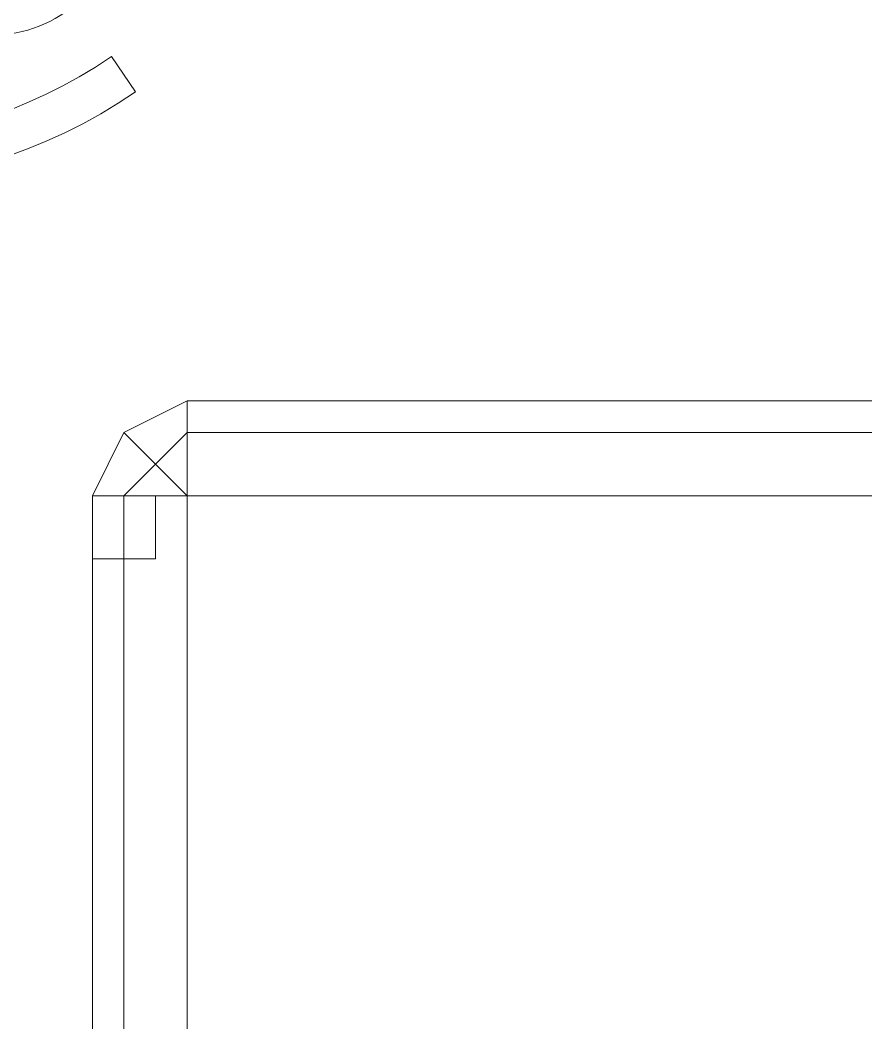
# Model space of a CAD drawing. Header units: inches. Extents: x -1176 to 1507, y -2563 to 978.
# Drawn here: x -989.35 to -962.59, y -1194.87 to -1163.13 of the extents above; entities that cross this region are included whole.
import ezdxf

# ---------------------------------------------------------------- set-up
doc = ezdxf.new("R2010")
doc.units = ezdxf.units.IN
doc.header["$MEASUREMENT"] = 0
doc.layers.add('G-IMPT', color=8, linetype='Continuous', lineweight=9)
doc.layers.add('I-FURN', color=30, linetype='Continuous', lineweight=9)

# ---------------------------------------------------------------- blocks, each defined once
blk = doc.blocks.new('Bed_761 - 12ZBED05_dwg-6542241-2nd Floor Power _ Signal')
at = {"layer": 'G-IMPT'}
for p, q in [((84, 75), (84, 3)), ((86, 75), (86, 3)), ((87, 75), (87, 3)), ((87, 75), (87, 3)), ((36, 3), (84, 3)), ((86, 3), (84, 3)), ((84, 3), (85, 2)), ((84, 3), (84, 1)), ((86, 3), (85, 2)), ((87, 3), (86, 1)), ((87, 3), (86, 1)), ((86, 3), (87, 3)), ((82, 0), (82, 2)), ((82, 0), (82, 2)), ((82, 2), (84, 2)), ((82, 2), (84, 2)), ((85, 2), (84, 1)), ((84, 2), (84, 0)), ((84, 2), (84, 0)), ((85, 2), (86, 1)), ((36, 1), (84, 1)), ((86, 1), (84, 0)), ((86, 1), (84, 0)), ((84, 1), (84, 0)), ((36, 0), (84, 0)), ((36, 0), (84, 0)), ((84, 0), (82, 0)), ((84, 0), (82, 0))]:
    blk.add_line(p, q, dxfattribs=at)
blk = doc.blocks.new('Bed_761 - Bed_761-6542718-2nd Floor Power _ Signal')
at = {"extrusion": (0, 0, -1), "zscale": -1, "rotation": 180}
blk.add_blockref('Bed_761 - 12ZBED05_dwg-6542241-2nd Floor Power _ Signal', (0, 0), dxfattribs=at)
blk = doc.blocks.new('F-Chairs - Side 01-V21-2nd Floor Power _ Signal')
at = {"layer": 'I-FURN'}
for p, q in [((-9.066, 9.03), (-9.961, 19.322)), ((9.961, 19.322), (9.066, 9.03)), ((5.019, 5.319), (-5.019, 5.319)), ((-9.567, 3.524), (-8.802, 4.642)), ((8.802, 4.642), (9.567, 3.524))]:
    blk.add_line(p, q, dxfattribs=at)
for centre, radius, start, end in [((0, 10.059), 15.351, 58.407, 121.593), ((-5.914, 19.674), 4.063, 121.593, 184.9697), ((5.914, 19.674), 4.063, 355.0303, 58.407), ((-5.019, 9.381), 4.063, 184.9697, 270), ((5.019, 9.381), 4.063, 270, 355.0303), ((0, 17.506), 15.588, 235.6197, 304.3803), ((0, 17.506), 16.942, 235.6197, 304.3803)]:
    blk.add_arc(centre, radius, start, end, dxfattribs=at)

msp = doc.modelspace()

# ---------------------------------------------------------------- block references
at = {"layer": 'I-FURN'}
msp.add_blockref('F-Chairs - Side 01-V21-2nd Floor Power _ Signal', (-995.262, -1168.926), dxfattribs=at)
at = {"layer": 'I-FURN', "rotation": 90.0000000000011}
msp.add_blockref('Bed_761 - Bed_761-6542718-2nd Floor Power _ Signal', (-987.062, -1262.185), dxfattribs=at)

doc.saveas('drawing.dxf')
